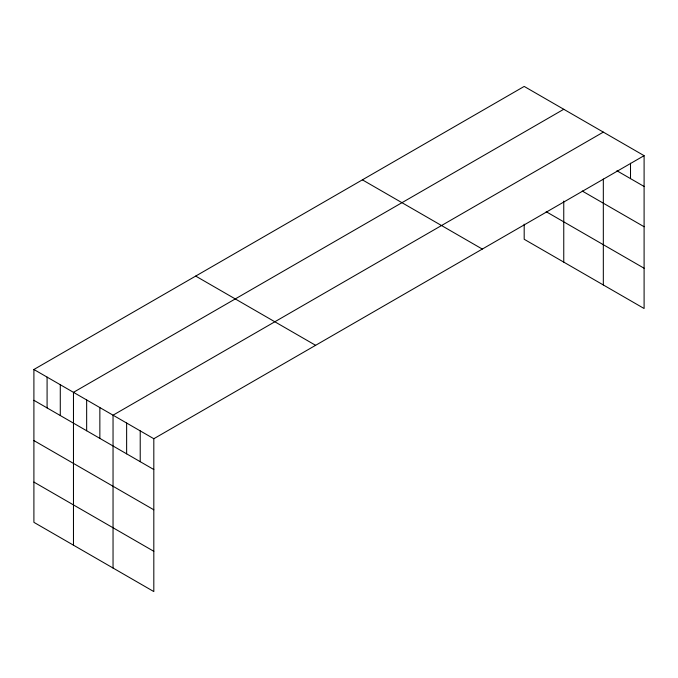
<?xml version="1.0" encoding="UTF-8"?>
<svg xmlns="http://www.w3.org/2000/svg" width="678" height="678" viewBox="0 0 678 678"><rect width="100%" height="100%" fill="white"/><g stroke="black" fill="none" stroke-linecap="round" stroke-linejoin="round"><path stroke-width="1.02" d="M33.9 369.493L153.813 438.725L153.813 591.572L33.9 522.34L33.9 369.493L524.187 86.428L644.1 155.66L644.1 308.507L524.187 239.275L524.187 224.172M563.757 109.277L73.47 392.342L73.47 545.188M603.327 132.117L113.04 415.19L113.04 568.037M153.813 438.725L644.1 155.66M616.921 170.771L644.1 186.467M582.224 191.018L644.1 226.74M546.171 211.697L644.1 268.234M362.391 179.839L482.304 249.072M195.696 276.082L315.609 345.314M33.9 400.3L153.813 469.532M33.9 440.573L153.813 509.805M33.9 482.066L153.813 551.299M630.506 163.22L630.506 178.619M603.327 179.034L603.327 284.963M563.757 201.103L563.757 262.123M140.219 430.877L140.219 461.684M126.633 423.03L126.633 453.845M99.852 407.571L99.852 438.378M86.657 399.961L86.657 430.767M60.283 384.723L60.283 415.538M47.087 377.112L47.087 407.919"/></g></svg>
